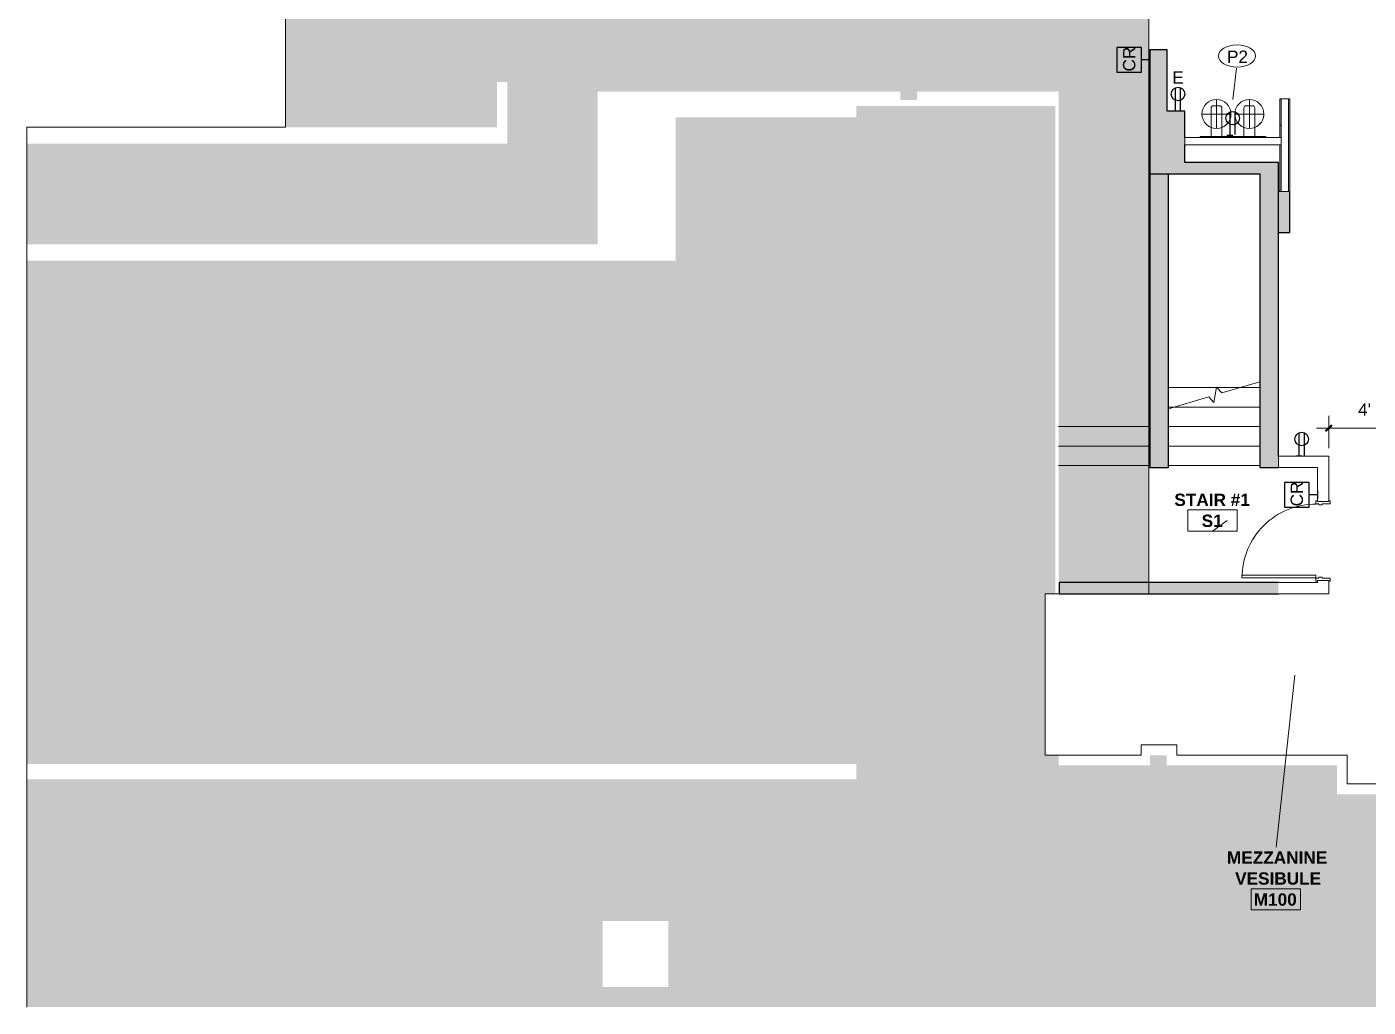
# Model space of a CAD drawing. Header units: inches. Extents: x 11834 to 13024, y -8101 to -6934.
# Drawn here: x 11839 to 12492, y -8101 to -7623 of the extents above; entities that cross this region are included whole.
import ezdxf

# ---------------------------------------------------------------- set-up
doc = ezdxf.new("R2010")
doc.units = ezdxf.units.IN
doc.header["$MEASUREMENT"] = 0
for name, color, linetype, lineweight in [('A-ANNO-DIMS', 211, 'Continuous', 9), ('A-ANNO-DIMS-64', 211, 'Continuous', 9), ('A-ANNO-NOTE', 131, 'Continuous', 40), ('A-AREA-IDEN', 2, 'Continuous', 9), ('A-DETL', 90, 'Continuous', 9), ('A-DETL-GENF', 92, 'Continuous', 9), ('A-DETL-THIN', 151, 'Continuous', 9), ('A-DOOR', 31, 'Continuous', 18), ('A-WALL', 113, 'Continuous', 9), ('A-WALL-PATT', 111, 'Continuous', 18), ('E-ELEC-FIXT', 91, 'Continuous', 9), ('I-WALL', 2, 'Continuous', 9), ('P-SANR-FIXT', 6, 'Continuous', 9), ('P-SANR-FIXT-IDEN', 2, 'Continuous', 9)]:
    doc.layers.add(name, color=color, linetype=linetype, lineweight=lineweight)
doc.styles.add('Swis721 Lt BT', font='swissl.ttf', dxfattribs={"height": 6})
doc.styles.add('Swis721 Lt BT_B', font='', dxfattribs={"height": 6})
doc.styles.get('Swis721 Lt BT_B').set_extended_font_data('Swis721 Lt BT', bold=True)
doc.dimstyles.new('OTJ_-_3_32__Linear__1_2__Tolerance', dxfattribs={"dimscale": 12, "dimtxt": 6.33189, "dimasz": 0.25, "dimexe": 0.5, "dimexo": 0.333333, "dimgap": 0.333333, "dimtad": 1, "dimdec": 1, "dimrnd": 0.5, "dimzin": 3, "dimdsep": 46, "dimlunit": 4, "dimtxsty": 'Swis721 Lt BT', "dimblk1": 'OBLIQUE', "dimblk2": 'OBLIQUE', "dimsah": 1, "dimcen": 0.09, "dimdle": 0.5, "dimazin": 0, "dimtfac": 1, "dimtdec": 4, "dimtix": 1, "dimtmove": 0, "dimatfit": 3, "dimfxl": 1, "dimtvp": 1, "dimfrac": 2, "dimtolj": 1, "dimtzin": 0, "dimarcsym": 2})
pattern_1 = [(0, (0, -60), (20.48, 5.12), [0.845, -14.515, 0.845, -14.515, -81.92]), (0, (0, -60), (20.48, 5.12), [-30.72, 0.845, -29.875, 0.845, -14.515, -35.84]), (0, (0, -60), (20.48, 5.12), [-76.8, 0.845, -9.395, 0.845, -24.755]), (120, (7.68, -57.44), (-14.67405, 15.1762003), [0.845, -14.515, 0.845, -14.515, -81.92]), (120, (7.68, -57.44), (-14.67405, 15.1762003), [-30.72, 0.845, -29.875, 0.845, -14.515, -35.84]), (120, (7.68, -57.44), (-14.67405, 15.1762003), [-76.8, 0.845, -9.395, 0.845, -24.755]), (240, (10.24, -47.2), (-5.80595, -20.2962003), [0.845, -14.515, 0.845, -14.515, -81.92]), (240, (10.24, -47.2), (-5.80595, -20.2962003), [-30.72, 0.845, -29.875, 0.845, -14.515, -35.84]), (240, (10.24, -47.2), (-5.80595, -20.2962003), [-76.8, 0.845, -9.395, 0.845, -24.755])]

# ---------------------------------------------------------------- blocks, each defined once
blk = doc.blocks.new('Door - Single - Solid Door-7257929-FIRST FLOOR POWER _ SIGNAL')
at = {"layer": 'A-DOOR'}
for p, q in [((-14.01, 39.59), (-12.63, 39.59)), ((-14.01, 3.59), (-14.01, 39.59)), ((-12.63, 39.59), (-12.63, 3.59)), ((-12.63, 3.59), (-14.01, 3.59))]:
    blk.add_line(p, q, dxfattribs=at)
at = {"layer": 'A-DOOR', "lineweight": 9}
for p, q in [((-15.63, 3.59), (-15.63, 2.84)), ((-14.13, 3.59), (-15.63, 3.59)), ((-14.13, 2.09), (-14.13, 3.59)), ((-13.63, 2.09), (-14.13, 2.09)), ((-14.13, -3.41), (-14.13, 0.59)), ((-14.13, 0.59), (-13.63, 0.59)), ((-13.63, 0.59), (-13.63, 2.09)), ((22.12, 2.09), (21.62, 2.09)), ((21.62, 2.09), (21.62, 0.59)), ((21.62, 0.59), (22.12, 0.59)), ((23.62, 3.59), (22.12, 3.59)), ((22.12, 3.59), (22.12, 2.09)), ((22.12, 0.59), (22.12, -3.41)), ((23.62, 2.84), (23.62, 3.59)), ((-15.63, -2.66), (-15.63, -3.41)), ((-15.63, -3.41), (-14.13, -3.41)), ((22.12, -3.41), (23.62, -3.41)), ((23.62, -3.41), (23.62, -2.66))]:
    blk.add_line(p, q, dxfattribs=at)
blk.add_arc((-14.01, 3.59), 36, 359.5, 90, dxfattribs=at)
blk = doc.blocks.new('PS - Power Device _Wall Base_ - Duplex-V277-FIRST FLOOR POWER _ SIGNAL')
at = {"layer": 'E-ELEC-FIXT'}
for p, q in [((12423.81, -7675.93), (12426.56, -7675.93)), ((12423.81, -7675.93), (12423.81, -7676.12)), ((12426.56, -7676.12), (12423.81, -7676.12)), ((12424.44, -7676.12), (12424.44, -7676.68)), ((12425.94, -7676.68), (12425.94, -7676.12)), ((12426.56, -7676.12), (12426.56, -7675.93))]:
    blk.add_line(p, q, dxfattribs=at)
blk = doc.blocks.new('P-Drinking_Fountain-Wall_Mounted - HI-LO-7190344-FIRST FLOOR POWER _ SIGNAL')
at = {"layer": 'P-SANR-FIXT'}
for p, q in [((16.44, 15), (16.44, 0.65)), ((16.44, 15), (16.44, 0.5)), ((20.69, 16), (17.44, 16)), ((20.69, 16), (17.44, 16)), ((19.07, 4.94), (19.07, 19.06)), ((21.69, 0.65), (21.69, 15)), ((21.69, 0.5), (21.69, 15)), ((32.44, 15), (32.44, 0.65)), ((32.44, 15), (32.44, 0.5)), ((36.69, 16), (33.44, 16)), ((36.69, 16), (33.44, 16)), ((35.07, 4.94), (35.07, 19.06)), ((37.69, 0.65), (37.69, 15)), ((37.69, 0.5), (37.69, 15)), ((26.25, 12), (12, 12)), ((42.25, 12), (28, 12)), ((43.07, 1), (11.07, 1)), ((11.07, 1), (11.07, 0.5)), ((11.07, 1), (11.07, 0.5)), ((43.07, 1), (11.07, 1)), ((43.07, 0.5), (43.07, 1)), ((43.07, 0.5), (43.07, 1))]:
    blk.add_line(p, q, dxfattribs=at)
for centre in [(19.07, 12), (35.07, 12)]:
    blk.add_circle(centre, 7.06, dxfattribs=at)
for centre, radius, start, end in [((19.07, 12), 7.06, 360, 180), ((17.44, 15), 1, 90, 180), ((17.44, 15), 1, 90, 180), ((20.69, 15), 1, 360, 90), ((20.69, 15), 1, 360, 90), ((35.07, 12), 7.06, 360, 180), ((33.44, 15), 1, 90, 180), ((33.44, 15), 1, 90, 180), ((36.69, 15), 1, 0, 90), ((36.69, 15), 1, 360, 90), ((19.07, 12), 7.06, 180, 247.97977), ((19.07, 12), 7.06, 292.02023, 360), ((35.07, 12), 7.06, 180, 247.98002), ((35.07, 12), 7.06, 292.01998, 360), ((16.59, 0.65), 0.15, 180, 270), ((21.54, 0.65), 0.15, 270, 360), ((32.59, 0.65), 0.15, 180, 270), ((37.54, 0.65), 0.15, 270, 360)]:
    blk.add_arc(centre, radius, start, end, dxfattribs=at)
blk = doc.blocks.new('PS - Power Device _Wall Base_ - Duplex-V276-FIRST FLOOR POWER _ SIGNAL')
at = {"layer": 'E-ELEC-FIXT'}
for p, q in [((12242.25, -7424.48), (12242.25, -7424.67)), ((12245, -7424.67), (12242.25, -7424.67)), ((12245, -7424.67), (12245, -7424.48))]:
    blk.add_line(p, q, dxfattribs=at)
blk = doc.blocks.new('Plumbing Equipment Tag - Standard-3394155-FIRST FLOOR POWER _ SIGNAL')
at = {"layer": 'P-SANR-FIXT-IDEN'}
blk.add_ellipse((-0.05, 0.004), major_axis=(-0.141, 0), ratio=0.600473, dxfattribs=at)
blk = doc.blocks.new('Room Tag - Room Name and Number-3379422-FIRST FLOOR POWER _ SIGNAL')
at = {"layer": 'A-AREA-IDEN'}
for p, q in [((-0.188, -0.164), (-0.188, -0.002)), ((-0.188, -0.002), (0.187, -0.002)), ((0.187, -0.002), (-0.188, -0.002)), ((-0.188, -0.002), (-0.188, -0.164)), ((0.187, -0.002), (0.187, -0.164)), ((0.187, -0.164), (0.187, -0.002)), ((0.187, -0.164), (-0.188, -0.164)), ((-0.188, -0.164), (0.187, -0.164))]:
    blk.add_line(p, q, dxfattribs=at)
blk = doc.blocks.new('DIMBLOCK1-FIRST FLOOR POWER _ SIGNAL')
at = {"layer": 'A-ANNO-DIMS-64'}
for p, q in [((12473.21, -7828.35), (12473.21, -7812.62)), ((12521.21, -7836.9), (12521.21, -7812.62)), ((12467.21, -7818.62), (12527.21, -7818.62)), ((12473.21, -7818.62), (12473.21, -7828.35)), ((12521.21, -7818.62), (12521.21, -7836.9))]:
    blk.add_line(p, q, dxfattribs=at)
at = {"layer": 'A-ANNO-DIMS-64', "lineweight": 50}
for p, q in [((12473.21, -7818.62), (12471.71, -7820.12)), ((12473.21, -7818.62), (12474.71, -7817.12)), ((12521.21, -7818.62), (12519.71, -7820.12)), ((12521.21, -7818.62), (12522.71, -7817.12))]:
    blk.add_line(p, q, dxfattribs=at)
at = {"layer": 'A-ANNO-DIMS-64', "color": 0, "insert": (12487.51, -7806.61), "char_height": 6, "width": 23.2772, "attachment_point": 1, "line_spacing_factor": 1.005062, "style": 'Swis721 Lt BT'}
blk.add_mtext('4\' - 0"', dxfattribs=at)
blk = doc.blocks.new('_Oblique')
at = {"color": 0, "linetype": 'ByBlock', "lineweight": -2}
blk.add_line((-0.5, -0.5), (0.5, 0.5), dxfattribs=at)

msp = doc.modelspace()

# ---------------------------------------------------------------- hatches: boundary and pattern name
at = {"layer": 'A-DETL-GENF'}
h = msp.add_hatch(color=9, dxfattribs=at)
h.paths.add_polyline_path([(12381.21, -8100.57), (12918.63, -8100.57), (12918.63, -7688.37), (12805.73, -7688.37), (12805.72, -7694.15), (12800.72, -7694.14), (12801.11, -7552.04), (12918.63, -7552.04), (12918.63, -7476.64), (12765.09, -7476.64), (12765.09, -7480.39), (12759.09, -7480.39), (12759.09, -7518.89), (12765.09, -7518.89), (12765.09, -7706.28), (12759.09, -7706.28), (12759.09, -7690.14), (12544.09, -7690.14), (12544.09, -7694.35), (12540.21, -7694.35), (12540.21, -7996.89), (12477.21, -7996.89), (12477.21, -7982.89), (12394.21, -7982.89), (12394.21, -7977.89), (12386.21, -7977.89), (12386.21, -7982.89), (12341.71, -7982.89), (12341.69, -7977.89), (12335.11, -7977.89), (12335.11, -7899.35), (12340.1, -7899.35), (12340.1, -7661.85), (12243.11, -7661.85), (12243.11, -7667.35), (12155.09, -7667.35), (12155.09, -7737.1), (11839.07, -7737.1), (11839.07, -7982.1), (12243.11, -7982.1), (12243.11, -7989.6), (11839.07, -7989.6), (11839.07, -8100.57), (12341.85, -8100.57)], flags=0)
h.paths.add_polyline_path([(12151.61, -8090.69), (12119.61, -8090.69), (12119.61, -8058.69), (12151.61, -8058.69)], flags=0)
h.paths.add_polyline_path([(12538.59, -8090.35), (12506.59, -8090.35), (12506.59, -8058.35), (12538.59, -8058.35)], flags=0)
h.paths.add_polyline_path([(12341.69, -7899.35), (12341.85, -7899.35), (12341.85, -7893.85), (12385.66, -7893.85), (12385.66, -7595.35), (12127.12, -7595.35), (12127.12, -7599.35), (12073.12, -7599.35), (12073.12, -7611.1), (12068.12, -7611.1), (12068.12, -7599.2), (11965.07, -7599.2), (11965.07, -7672.1), (12068.12, -7672.1), (12068.12, -7650.1), (12073.12, -7650.1), (12073.12, -7680.1), (11839.07, -7680.1), (11839.07, -7729.1), (12117.11, -7729.1), (12117.11, -7654.87), (12264.61, -7654.87), (12264.61, -7658.87), (12272.61, -7658.87), (12272.61, -7654.87), (12341.61, -7654.85), (12341.69, -7899.35)], flags=0)
h.paths.add_polyline_path([(12805.74, -7684.37), (12918.63, -7684.37), (12918.63, -7557.04), (12806.09, -7557.04), (12805.88, -7634.13)], flags=0)
h.paths.add_polyline_path([(12834.51, -7468.14), (12918.63, -7468.14), (12918.61, -7220.6), (12905.59, -7220.6), (12905.59, -7220.54), (12866.59, -7220.54), (12866.59, -7220.6), (12721.59, -7220.6), (12721.59, -7468.14), (12765.09, -7468.14)], flags=0)
at = {"layer": 'A-WALL-PATT', "lineweight": 9}
for points in [[(12394.57, -7664.35), (12394.57, -7634.35), (12386.07, -7634.35), (12386.07, -7664.35)], [(12397.81, -7689.35), (12403.07, -7689.35), (12403.07, -7664.35), (12386.07, -7664.35), (12386.07, -7689.35), (12395.19, -7689.35)], [(12439.62, -7694.85), (12448.75, -7694.85), (12448.75, -7689.35), (12386.07, -7689.35), (12386.07, -7694.85), (12436.64, -7694.85)], [(12395.19, -7837.85), (12395.19, -7694.85), (12386.07, -7694.85), (12386.07, -7837.85)], [(12439.62, -7837.85), (12448.75, -7837.85), (12448.75, -7694.85), (12439.62, -7694.85), (12439.62, -7789.61)], [(12454.25, -7723.35), (12454.25, -7703.35), (12448.75, -7703.35), (12448.75, -7723.35)], [(12439.62, -7899.35), (12448.75, -7899.35), (12448.75, -7893.85), (12341.85, -7893.85), (12341.85, -7899.35), (12397.81, -7899.35)]]:
    msp.add_hatch(color=7, dxfattribs=at).paths.add_polyline_path(points, flags=0)
h = msp.add_hatch(dxfattribs=at)
h.set_pattern_fill('FP1_13', color=256, style=0, pattern_type=2)
h.set_pattern_definition(pattern_1)
h.paths.add_polyline_path([(12449.37, -7703.35), (12450, -7703.35), (12450, -7680.68), (12449.37, -7680.68), (12449.37, -7700.41)], flags=0)
h.paths.add_polyline_path([(12449.37, -7677.18), (12450, -7677.18), (12450, -7658.35), (12449.37, -7658.35), (12449.37, -7673)], flags=0)
h = msp.add_hatch(dxfattribs=at)
h.set_pattern_fill('FP1_13', color=256, style=0, pattern_type=2)
h.set_pattern_definition(pattern_1)
h.paths.add_polyline_path([(12453.62, -7703.35), (12454.25, -7703.35), (12454.25, -7658.35), (12453.62, -7658.35), (12453.62, -7694.85)], flags=0)

# ---------------------------------------------------------------- linework, layer by layer
at = {"layer": 'A-ANNO-NOTE', "lineweight": 30}
for p, q in [((12382.07, -7633.35), (12370.07, -7633.35)), ((12370.07, -7633.35), (12370.07, -7645.35)), ((12382.07, -7645.35), (12382.07, -7633.35)), ((12386.07, -7637.35), (12386.07, -7641.35)), ((12386.07, -7639.35), (12382.07, -7639.35)), ((12370.07, -7645.35), (12382.07, -7645.35)), ((12398.54, -7663.91), (12398.54, -7652.9)), ((12398.54, -7663.91), (12398.54, -7652.9)), ((12401.09, -7663.91), (12401.09, -7652.9)), ((12425.16, -7675.69), (12425.16, -7664.67)), ((12425.16, -7675.69), (12425.16, -7664.67)), ((12427.71, -7675.69), (12427.71, -7664.67)), ((12458.78, -7831.91), (12458.78, -7820.9)), ((12458.78, -7831.91), (12458.78, -7820.9)), ((12461.34, -7831.91), (12461.34, -7820.9)), ((12463.71, -7845.1), (12451.71, -7845.1)), ((12451.71, -7845.1), (12451.71, -7857.1)), ((12463.71, -7857.1), (12463.71, -7845.1)), ((12467.71, -7851.1), (12463.71, -7851.1)), ((12467.71, -7849.1), (12467.71, -7853.1)), ((12451.71, -7857.1), (12463.71, -7857.1))]:
    msp.add_line(p, q, dxfattribs=at)
for centre in [(12399.82, -7655.94), (12426.44, -7667.71), (12460.06, -7823.94)]:
    msp.add_circle(centre, 3.3, dxfattribs=at)
at = {"layer": 'A-AREA-IDEN'}
for p, q in [((12423.8, -7863.63), (12416.62, -7868.81)), ((12456.74, -7938.86), (12447.54, -8022.6))]:
    msp.add_line(p, q, dxfattribs=at)
at = {"layer": 'A-DETL', "lineweight": 18}
for p, q in [((12395.19, -7798.89), (12439.62, -7798.89)), ((12418.63, -7798.76), (12417.33, -7806.2)), ((12421.21, -7801.51), (12418.63, -7798.76)), ((12439.62, -7796.02), (12421.21, -7801.51)), ((12414.75, -7803.44), (12395.19, -7809.28)), ((12417.33, -7806.2), (12414.75, -7803.44)), ((12395.19, -7808.39), (12439.62, -7808.39)), ((12341.66, -7817.89), (12386.07, -7817.89)), ((12395.19, -7817.89), (12439.62, -7817.89)), ((12341.66, -7827.39), (12386.07, -7827.39)), ((12395.19, -7827.39), (12439.62, -7827.39)), ((12341.66, -7836.89), (12386.07, -7836.89)), ((12395.19, -7836.89), (12439.62, -7836.89))]:
    msp.add_line(p, q, dxfattribs=at)
at = {"layer": 'A-DETL-THIN'}
for p, q in [((11965.07, -7593.1), (11965.07, -7672.1)), ((12385.66, -7893.85), (12385.66, -7593.1)), ((11965.07, -7672.1), (11839.07, -7672.1)), ((11839.07, -7672.1), (11839.07, -8100.57)), ((12385.66, -7899.35), (12385.66, -7893.85)), ((12335.11, -7977.89), (12335.11, -7899.35)), ((12335.11, -7899.35), (12385.66, -7899.35)), ((12385.66, -7972.89), (12381.92, -7972.89)), ((12381.92, -7972.89), (12381.92, -7977.89)), ((12399.21, -7972.89), (12385.66, -7972.89)), ((12399.21, -7977.89), (12399.21, -7972.89)), ((12381.92, -7977.89), (12335.11, -7977.89)), ((12482.21, -7977.89), (12399.21, -7977.89)), ((12482.21, -7991.89), (12482.21, -7977.89)), ((12537.09, -7991.89), (12482.21, -7991.89))]:
    msp.add_line(p, q, dxfattribs=at)
at = {"layer": 'A-WALL', "lineweight": 18}
for p, q in [((12450, -7658.35), (12450, -7703.35)), ((12453.62, -7658.35), (12453.62, -7703.35)), ((12403.07, -7677.18), (12403.07, -7680.68)), ((12449.37, -7677.18), (12450, -7677.18)), ((12449.37, -7680.68), (12450, -7680.68)), ((12473.21, -7832.35), (12448.75, -7832.35)), ((12448.75, -7832.35), (12448.75, -7837.85)), ((12473.21, -7854.35), (12473.21, -7832.35)), ((12448.75, -7837.85), (12467.71, -7837.85)), ((12467.71, -7837.85), (12467.71, -7854.35)), ((12467.71, -7854.35), (12473.21, -7854.35)), ((12467.71, -7893.85), (12448.75, -7893.85)), ((12473.21, -7892.85), (12467.71, -7892.85)), ((12467.71, -7892.85), (12467.71, -7893.85)), ((12473.21, -7899.35), (12473.21, -7892.85)), ((12448.75, -7899.35), (12473.21, -7899.35))]:
    msp.add_line(p, q, dxfattribs=at)
at = {"layer": 'A-WALL', "color": 55, "lineweight": 30}
for p, q in [((12386.07, -7689.35), (12386.07, -7837.85)), ((12448.75, -7689.35), (12403.07, -7689.35)), ((12448.75, -7832.35), (12448.75, -7689.35)), ((12386.07, -7694.85), (12439.62, -7694.85)), ((12395.19, -7837.85), (12395.19, -7694.85)), ((12439.62, -7694.85), (12439.62, -7837.85)), ((12449.37, -7703.35), (12448.75, -7703.35)), ((12454.25, -7723.35), (12454.25, -7703.35)), ((12448.75, -7723.35), (12454.25, -7723.35)), ((12386.07, -7837.85), (12395.19, -7837.85)), ((12439.62, -7837.85), (12448.75, -7837.85)), ((12448.75, -7893.85), (12341.85, -7893.85)), ((12341.85, -7893.85), (12341.85, -7899.35)), ((12341.85, -7899.35), (12448.75, -7899.35))]:
    msp.add_line(p, q, dxfattribs=at)
at = {"layer": 'A-WALL', "color": 135, "lineweight": 18}
msp.add_line((12454.25, -7703.35), (12449.37, -7703.35), dxfattribs=at)
at = {"layer": 'I-WALL', "color": 55, "lineweight": 30}
for p, q in [((12394.57, -7634.35), (12386.07, -7634.35)), ((12386.07, -7634.35), (12386.07, -7689.35)), ((12394.57, -7664.35), (12394.57, -7634.35)), ((12403.07, -7664.35), (12394.57, -7664.35)), ((12403.07, -7677.18), (12403.07, -7664.35)), ((12403.07, -7689.35), (12403.07, -7680.68))]:
    msp.add_line(p, q, dxfattribs=at)
at = {"layer": 'I-WALL', "lineweight": 18}
for p, q in [((12454.25, -7658.35), (12449.37, -7658.35)), ((12449.37, -7658.35), (12449.37, -7677.18)), ((12454.25, -7703.35), (12454.25, -7658.35)), ((12449.37, -7677.18), (12403.07, -7677.18)), ((12403.07, -7680.68), (12449.37, -7680.68)), ((12449.37, -7680.68), (12449.37, -7703.35))]:
    msp.add_line(p, q, dxfattribs=at)
at = {"layer": 'P-SANR-FIXT-IDEN'}
msp.add_line((12426.54, -7658.62), (12428.28, -7643.3), dxfattribs=at)

# ---------------------------------------------------------------- block references
at = {"layer": 'A-AREA-IDEN', "xscale": 63.99999999999997, "yscale": 63.99999999999997, "zscale": 63.99999999999997}
for p in [(12416.61, -7858.34), (12447.53, -8042.76)]:
    msp.add_blockref('Room Tag - Room Name and Number-3379422-FIRST FLOOR POWER _ SIGNAL', p, dxfattribs=at)
at = {"layer": 'A-DOOR', "rotation": 90}
msp.add_blockref('Door - Single - Solid Door-7257929-FIRST FLOOR POWER _ SIGNAL', (12470.55, -7877.59), dxfattribs=at)
at = {"layer": 'E-ELEC-FIXT'}
msp.add_blockref('PS - Power Device _Wall Base_ - Duplex-V277-FIRST FLOOR POWER _ SIGNAL', (0, 0), dxfattribs=at)
at = {"layer": 'E-ELEC-FIXT', "rotation": 180}
msp.add_blockref('PS - Power Device _Wall Base_ - Duplex-V276-FIRST FLOOR POWER _ SIGNAL', (24702.44, -15256.83), dxfattribs=at)
at = {"layer": 'P-SANR-FIXT'}
msp.add_blockref('P-Drinking_Fountain-Wall_Mounted - HI-LO-7190344-FIRST FLOOR POWER _ SIGNAL', (12399.48, -7677.68), dxfattribs=at)
at = {"layer": 'P-SANR-FIXT-IDEN', "xscale": 63.99999999999997, "yscale": 63.99999999999997, "zscale": 63.99999999999997}
msp.add_blockref('Plumbing Equipment Tag - Standard-3394155-FIRST FLOOR POWER _ SIGNAL', (12431.74, -7637.67), dxfattribs=at)

# ---------------------------------------------------------------- texts
at = {"layer": 'A-ANNO-NOTE', "lineweight": 9, "char_height": 6, "width": 13.736, "attachment_point": 1, "rotation": 90, "style": 'Swis721 Lt BT'}
for insert in [(12373, -7644.99), (12454.65, -7856.74)]:
    msp.add_mtext('CR', dxfattribs=dict(at, insert=insert))
at = {"layer": 'A-ANNO-NOTE', "lineweight": 9, "insert": (12397.03, -7644.84), "char_height": 6, "width": 6.262, "attachment_point": 1, "style": 'Swis721 Lt BT'}
msp.add_mtext('E', dxfattribs=at)
at = {"layer": 'A-AREA-IDEN', "char_height": 6, "attachment_point": 1, "style": 'Swis721 Lt BT_B'}
for s, insert, width in [('STAIR #1', (12398.03, -7850.53), 44.844), ('S1', (12411.34, -7860.75), 12.12), ('MEZZANINE', (12423.62, -8024.77), 57.772), ('VESIBULE', (12427.62, -8034.93), 48.076), ('M100', (12436.68, -8045.16), 25.654)]:
    msp.add_mtext(s, dxfattribs=dict(at, insert=insert, width=width))
at = {"layer": 'P-SANR-FIXT-IDEN', "insert": (12423.66, -7634.78), "char_height": 6, "width": 11.716, "attachment_point": 1, "style": 'Swis721 Lt BT'}
msp.add_mtext('P2', dxfattribs=at)

# ---------------------------------------------------------------- dimensions: what is measured, and where the dimension line sits
at = {"layer": 'A-ANNO-DIMS'}
dim = msp.add_linear_dim(base=(12521.21, -7818.62), p1=(12473.21, -7832.35), p2=(12521.21, -7840.9), dimstyle='OTJ_-_3_32__Linear__1_2__Tolerance', override={"dimpost": '<>', "dimfxl": 48.755868}, dxfattribs=at)
dim.commit()
dim.dimension.update_dxf_attribs({"geometry": 'DIMBLOCK1-FIRST FLOOR POWER _ SIGNAL', "text_midpoint": (12497.21, -7811.53)})

doc.saveas('drawing.dxf')
